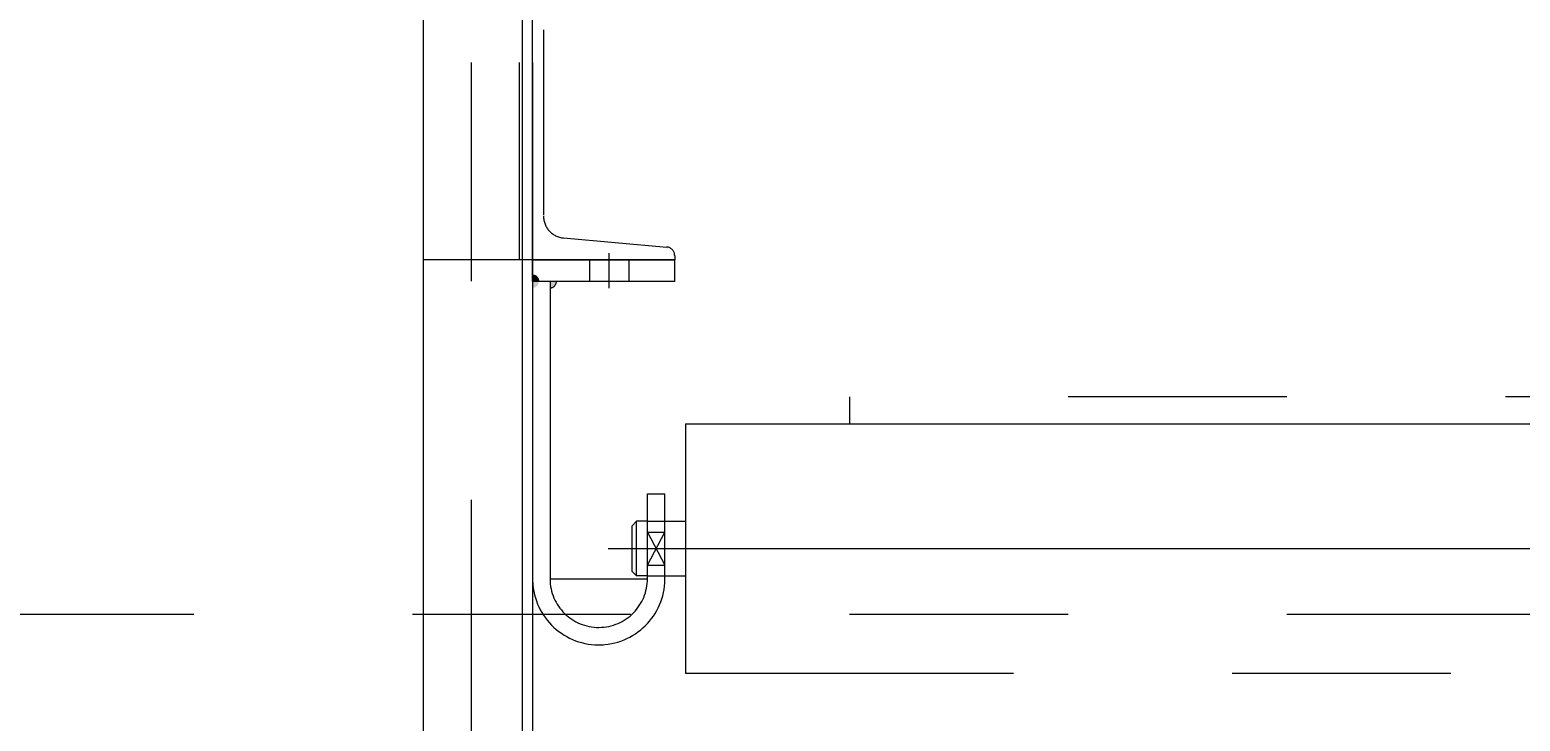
# Model space of a CAD drawing. Header units: inches. Extents: x 0 to 157513, y -28488 to 35640.
# Drawn here: x 9076 to 9758, y 16802 to 17118 of the extents above; entities that cross this region are included whole.
import ezdxf

# ---------------------------------------------------------------- set-up
doc = ezdxf.new("R2010")
doc.units = ezdxf.units.IN
doc.header["$LTSCALE"] = 400
doc.header["$MEASUREMENT"] = 0
doc.linetypes.add('PHANTOM', pattern=[2.5, 1.25, -0.25, 0.25, -0.25, 0.25, -0.25])
doc.layers.add('BF', color=8, linetype='PHANTOM')
doc.layers.add('BF STR', color=8, linetype='PHANTOM', lineweight=5)
doc.styles.add('ROMANS', font='romans')
doc.dimstyles.new('SAM2 60 SC', dxfattribs={"dimscale": 60, "dimtxt": 2.5, "dimasz": 2.5, "dimexe": 1.25, "dimexo": 0.625, "dimtad": 1, "dimtoh": 1, "dimdec": 0, "dimdsep": 46, "dimtxsty": 'ROMANS', "dimblk": 'OBLIQUE', "dimcen": 2.5, "dimclrd": 1, "dimclre": 1, "dimclrt": 256, "dimadec": 0, "dimazin": 2, "dimtfac": 1, "dimtdec": 0, "dimtofl": 0, "dimtmove": 0, "dimatfit": 3, "dimfxl": 1, "dimtolj": 1, "dimtzin": 0, "dimarcsym": 1})

# ---------------------------------------------------------------- blocks, each defined once
blk = doc.blocks.new('611bf4 strgaele')
at = {"layer": 'BF STR'}
blk.add_line((-267699.83, 30855.02, -169.38), (-272099.83, 30855.02, -169.38), dxfattribs=at)
blk = doc.blocks.new('convcs611bc3')
at = {"layer": 'BF STR'}
blk.add_hatch(color=256, dxfattribs=at).paths.add_polyline_path([(-32283.89, 65630.53), (-32283.89, 65627.64), (-32281, 65627.64, 0.414214)])
blk.add_hatch(color=256, dxfattribs=at).paths.add_polyline_path([(-32283.89, 65630.53), (-32283.89, 65627.64), (-32281, 65627.64, 0.414214)])
h = blk.add_hatch(color=256, dxfattribs=at)
h.paths.add_polyline_path([(-32273, 65627.64), (-32275.89, 65627.64), (-32275.89, 65624.75, 0.414214)])
h.paths.add_polyline_path([(-32281, 65627.64), (-32283.89, 65627.64), (-32283.89, 65624.75, 0.414214)])
h = blk.add_hatch(color=256, dxfattribs=at)
h.paths.add_polyline_path([(-32273, 65627.64), (-32275.89, 65627.64), (-32275.89, 65624.75, 0.414214)])
h.paths.add_polyline_path([(-32281, 65627.64), (-32283.89, 65627.64), (-32283.89, 65624.75, 0.414214)])
for p, q in [((-32333.96, 66527.84, 340.94), (-32333.96, 65637.64, -1663.13)), ((-32311.96, 66527.84, 374.48), (-32311.96, 64483.84, -36.95)), ((-32289.96, 66527.84, 340.94), (-32289.96, 65637.64, -1663.13)), ((-32283.96, 66527.84, 278.94), (-32283.96, 65647.55, -4327.6)), ((-32283.96, 66527.84, 340.94), (-32283.96, 65637.64, -1663.13)), ((-32333.96, 65761.71, -991.61), (-32333.96, 64643.84, -991.61)), ((-32288.66, 65762.64, -991.61), (-32288.66, 64643.84, -991.61)), ((-32283.89, 65637.64, -1665.06), (-32283.89, 65762.64, -1665.06)), ((-32278.89, 65742.75, -1665.06), (-32278.89, 65657.97, -1665.06)), ((-32283.96, 65662.64, -991.61), (-32283.96, 64643.84, -1734.24)), ((-32269.76, 65647.57, -1665.06), (-32222.54, 65643.43, -1665.06)), ((-32248.89, 65624.64, -1665.06), (-32248.89, 65640.64, -1665.06)), ((-32248.89, 65624.64, -1665.06), (-32248.89, 65640.64, -1665.06)), ((-32218.89, 65639.45, -1665.06), (-32218.89, 65637.64, -1665.06)), ((-32283.96, 65637.64, -1663.13), (-32333.96, 65637.64, -1663.13)), ((-32283.89, 65627.64, -1665.06), (-32283.89, 65637.64, -1665.06)), ((-32283.89, 65637.64, -1665.06), (-32218.89, 65637.64, -1665.06)), ((-32283.89, 65627.64, -1665.06), (-32283.89, 65637.64, -1665.06)), ((-32218.89, 65637.64, -1665.06), (-32283.89, 65637.64, -1665.06)), ((-32257.89, 65637.64, -1665.06), (-32257.89, 65627.64, -1665.06)), ((-32239.89, 65637.64, -1665.06), (-32239.89, 65627.64, -1665.06)), ((-32218.89, 65627.64, -1665.06), (-32218.89, 65637.64, -1665.06)), ((-32283.89, 65627.64, -1665.06), (-32283.89, 65490.49, -1665.06)), ((-32218.89, 65627.64, -1665.06), (-32283.89, 65627.64, -1665.06)), ((-32275.89, 65627.64, -1665.06), (-32275.89, 65490.49, -1665.06)), ((-32138.89, 65574.84, -1665.06), (-32138.89, 65562.64, -1665.06)), ((-31138.89, 65574.84, -1665.06), (-32138.89, 65574.84, -1665.06)), ((-32213.89, 65562.64, -1665.06), (-31063.89, 65562.64, -1665.06)), ((-32213.89, 65562.64, -1665.06), (-32213.89, 65448.34, -1665.06)), ((-32138.89, 65562.64, -1665.06), (-31138.89, 65562.64, -1665.06)), ((-32231.39, 65492.99, -1665.06), (-32231.39, 65530.49, -1665.06)), ((-32231.39, 65530.49, -1665.06), (-32223.39, 65530.49, -1665.06)), ((-32223.39, 65492.99, -1665.06), (-32223.39, 65530.49, -1665.06)), ((-32236.39, 65517.99, -1665.06), (-32238.39, 65515.99, -1665.06)), ((-32238.39, 65494.99, -1665.06), (-32238.39, 65515.99, -1665.06)), ((-32236.39, 65492.99, -1665.06), (-32236.39, 65517.99, -1665.06)), ((-32231.39, 65517.99, -1665.06), (-32236.39, 65517.99, -1665.06)), ((-32231.39, 65517.99, -1665.06), (-32223.39, 65517.99, -1665.06)), ((-32231.39, 65517.99, -1665.06), (-32223.39, 65517.99, -1665.06)), ((-32223.39, 65517.99, -1665.06), (-32213.89, 65517.99, -1665.06)), ((-32231.39, 65497.99, -1665.06), (-32223.39, 65512.99, -1665.06)), ((-32231.39, 65512.99, -1665.06), (-32223.39, 65497.99, -1665.06)), ((-32231.39, 65512.99, -1665.06), (-32223.39, 65512.99, -1665.06)), ((-32249.39, 65505.49, -1665.06), (-31028.39, 65505.49, -1665.06)), ((-32231.39, 65497.99, -1665.06), (-32223.39, 65497.99, -1665.06)), ((-32231.39, 65497.99, -1665.06), (-32223.39, 65497.99, -1665.06)), ((-32275.89, 65491.74, -1665.06), (-32231.36, 65491.74, -1665.06)), ((-32236.39, 65492.99, -1665.06), (-32238.39, 65494.99, -1665.06)), ((-32231.39, 65492.99, -1665.06), (-32236.39, 65492.99, -1665.06)), ((-32231.39, 65492.99, -1665.06), (-32223.39, 65492.99, -1665.06)), ((-32223.39, 65492.99, -1665.06), (-32213.89, 65492.99, -1665.06)), ((-31063.89, 65448.34, -1665.06), (-32213.89, 65448.34, -1665.06))]:
    blk.add_line(p, q, dxfattribs=at)
for centre, radius, start, end in [((-32268.89, 65657.53, -1665.06), 10, 180, 265), ((-32222.89, 65639.45, -1665.06), 4, 0, 85), ((-32283.89, 65627.64, -1665.06), 2.89, 0, 90), ((-32283.89, 65627.64, -1665.06), 2.89, 0, 90), ((-32275.89, 65627.64, -1665.06), 2.89, 270, 0), ((-32275.89, 65627.64, -1665.06), 2.89, 270, 0), ((-32253.64, 65491.77, -1665.06), 30.28, 182.41512, 2.31737), ((-32253.64, 65491.77, -1665.06), 22.29, 183.30576, 3.12521)]:
    blk.add_arc(centre, radius, start, end, dxfattribs=at)
blk = doc.blocks.new('_OBLIQUE')
at = {"color": 0, "linetype": 'ByBlock'}
blk.add_line((-0.5, -0.5), (0.5, 0.5), dxfattribs=at)
blk = doc.blocks.new('*D340')
at = {"color": 1, "lineweight": -2}
for p, q in [((9683.35, 17858.59), (4248.74, 17858.59)), ((4323.74, 17858.59), (4323.74, 16009.19)), ((6813.36, 16009.19), (4248.74, 16009.19))]:
    blk.add_line(p, q, dxfattribs=at)
at = {"layer": 'Defpoints', "color": 0}
for p in [(9720.85, 17858.59, -27.61), (4323.74, 16009.19), (6850.86, 16009.19, 169.38)]:
    blk.add_point(p, dxfattribs=at)
at = {"color": 1, "lineweight": -2, "xscale": 150, "yscale": 150, "zscale": 150}
for p, rotation in [((4323.74, 17858.59), 90), ((4323.74, 16009.19), 270)]:
    blk.add_blockref('_OBLIQUE', p, dxfattribs=dict(at, rotation=rotation))
at = {"insert": (4211.24, 16933.89), "char_height": 150, "attachment_point": 5, "rotation": 90, "style": 'ROMANS'}
blk.add_mtext('\\A1;1849', dxfattribs=at)

msp = doc.modelspace()

# ---------------------------------------------------------------- block references
msp.add_blockref('convcs611bc3', (41589.75, -48624.65, -547.41))
at = {"layer": 'BF'}
msp.add_blockref('611bf4 strgaele', (279850.69, -14004.25, 169.38), dxfattribs=at)

# ---------------------------------------------------------------- dimensions: what is measured, and where the dimension line sits
dim = msp.add_linear_dim(base=(4323.74, 16009.19), p1=(9720.85, 17858.59, -27.61), p2=(6850.86, 16009.19, 169.38), angle=90, dimstyle='SAM2 60 SC', override={"dimtoh": 0})
dim.commit()
dim.dimension.update_dxf_attribs({"geometry": '*D340', "text_midpoint": (4211.24, 16933.89)})

doc.saveas('drawing.dxf')
